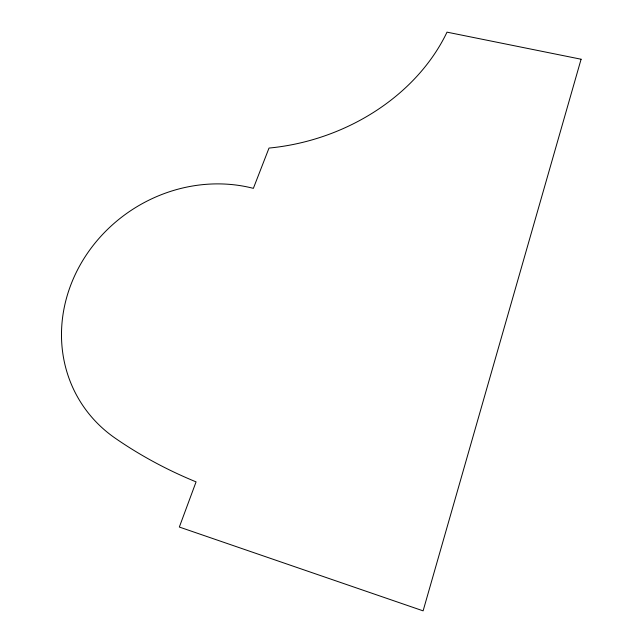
<?xml version="1.0" encoding="UTF-8"?>
<svg xmlns="http://www.w3.org/2000/svg" width="643" height="643" viewBox="0 0 643 643"><rect width="100%" height="100%" fill="white"/><g stroke="black" fill="none" stroke-linecap="round" stroke-linejoin="round"><path stroke-width="0.96" d="M581.095 59.228L423.11 610.85L179.341 527.043L196.075 481.872A443.123 380.865 -10.1 0 1 115.065 438.084A147.85 134.765 -33.9 0 1 79.74 265.728A147.85 134.765 -33.9 0 1 253.366 188.351L269.015 148.067A194.716 157.238 -16.9 0 0 447.006 32.15L581.095 59.228"/></g></svg>
